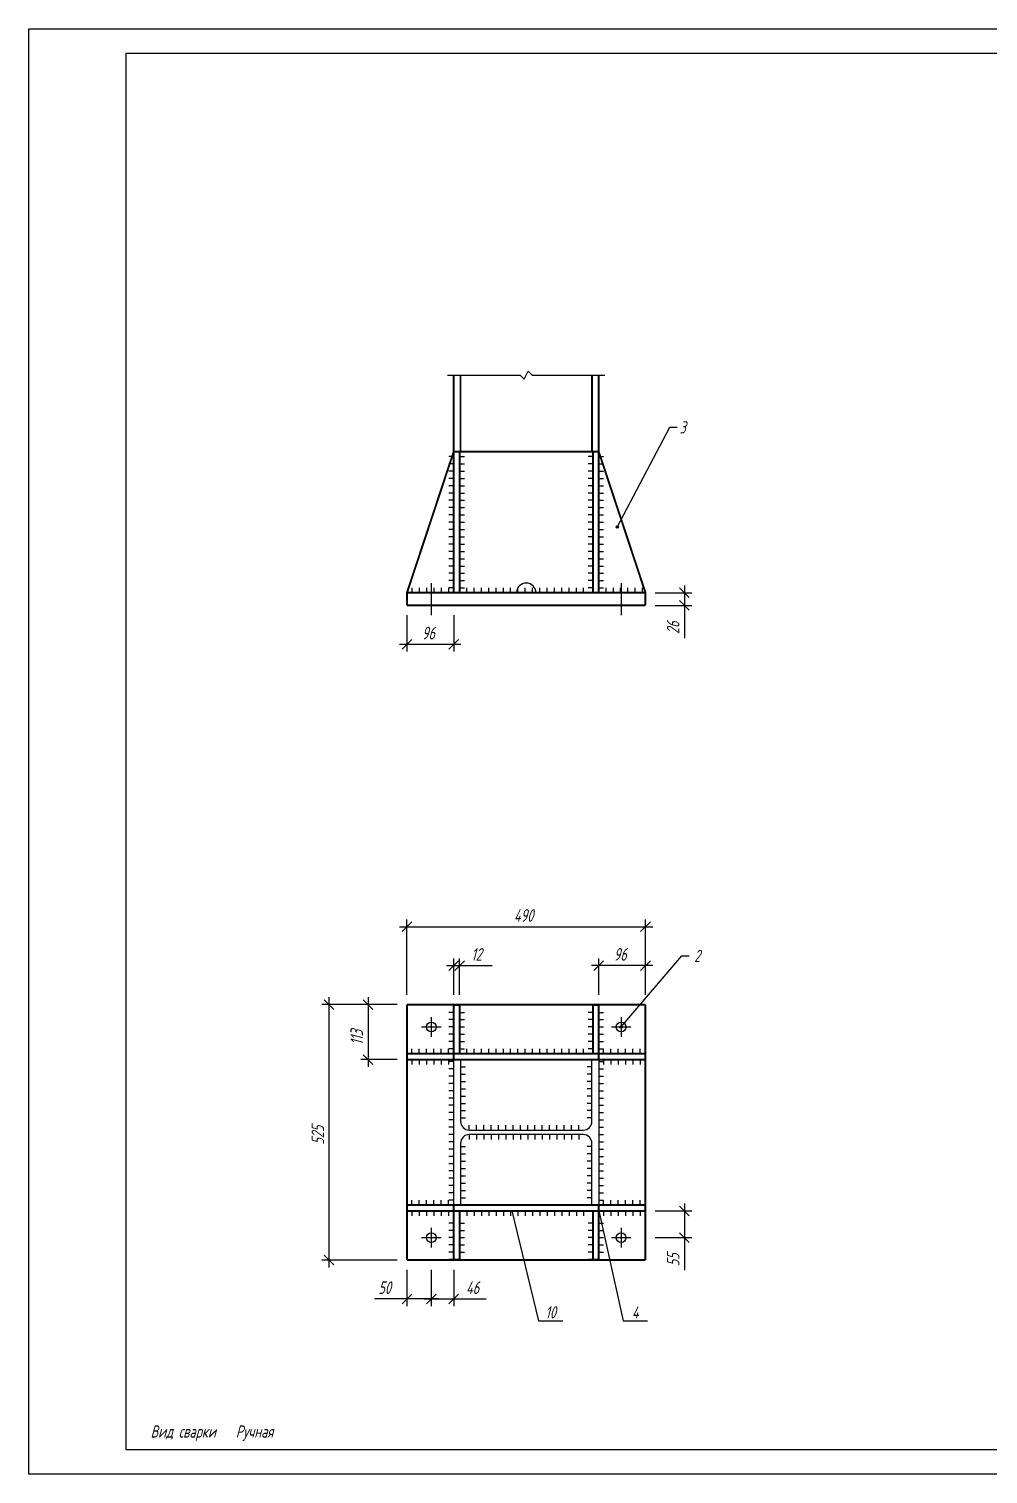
# Model space of a CAD drawing. Extents: x 0 to 420, y 0 to 297.
# Drawn here: x 0 to 197.1, y 0 to 297 of the extents above; entities that cross this region are included whole.
import ezdxf
from ezdxf.enums import TextEntityAlignment as Align

# ---------------------------------------------------------------- set-up
doc = ezdxf.new("R2010")
doc.units = 0
doc.header["$MEASUREMENT"] = 0
doc.layers.get('DEFPOINTS').update_dxf_attribs({"linetype": 'CONTINUOUS'})
for name, color, linetype in [('ВЫНОСКИ', 7, 'CONTINUOUS'), ('ПРОФИЛЬ', 7, 'CONTINUOUS'), ('РАЗМЕРЫ', 7, 'CONTINUOUS'), ('УЗЕЛ', 7, 'CONTINUOUS'), ('ШТАМП_РАМКА', 7, 'CONTINUOUS')]:
    doc.layers.add(name, color=color, linetype=linetype)
doc.styles.add('SCADOFFICE', font='RomanS', dxfattribs={"width": 0.7, "oblique": 15, "height": 2.5})
doc.dimstyles.new('SCADOFFICE_DIM', dxfattribs={"dimtxt": 2.5, "dimasz": 2, "dimexe": 1.5, "dimexo": 2, "dimgap": 1, "dimtad": 1, "dimdec": 4, "dimlfac": 10, "dimdsep": 46, "dimtxsty": 'SCADOFFICE', "dimblk": 'OBLIQUE', "dimsah": 1, "dimcen": 2.5, "dimdle": 1.5, "dimclrd": 256, "dimclre": 256, "dimclrt": 256, "dimadec": 0, "dimazin": 0, "dimtfac": 1, "dimtdec": 4, "dimtmove": 2, "dimatfit": 3, "dimldrblk": 'OBLIQUE', "dimfxl": 1, "dimtolj": 1, "dimarcsym": 0})

# ---------------------------------------------------------------- blocks, each defined once
blk = doc.blocks.new('*U18')
at = {"layer": 'ВЫНОСКИ'}
for points in [[(120.64, 194.52), (120.62, 194.67), (120.64, 194.72)], [(120.62, 194.57), (120.62, 194.62), (120.62, 194.67)], [(120.62, 194.57), (120.62, 194.67), (120.64, 194.52)], [(120.66, 194.48), (120.64, 194.72), (120.66, 194.76)], [(120.64, 194.52), (120.64, 194.72), (120.66, 194.48)], [(120.69, 194.44), (120.66, 194.76), (120.69, 194.8)], [(120.66, 194.48), (120.66, 194.76), (120.69, 194.44)], [(120.73, 194.41), (120.69, 194.8), (120.73, 194.83)], [(120.69, 194.44), (120.69, 194.8), (120.73, 194.41)], [(120.77, 194.39), (120.73, 194.83), (120.77, 194.85)], [(120.73, 194.41), (120.73, 194.83), (120.77, 194.39)], [(120.82, 194.37), (120.77, 194.85), (120.82, 194.87)], [(120.77, 194.39), (120.77, 194.85), (120.82, 194.37)], [(120.82, 194.37), (120.82, 194.87), (120.87, 194.37)], [(120.87, 194.37), (120.82, 194.87), (120.87, 194.87)]]:
    blk.add_solid(points, dxfattribs=at)
at = {"layer": 'ВЫНОСКИ', "extrusion": (0, 0, -1)}
for points in [[(-120.87, 194.37), (-120.87, 194.87), (-120.92, 194.37)], [(-120.92, 194.37), (-120.87, 194.87), (-120.92, 194.87)], [(-120.92, 194.37), (-120.92, 194.87), (-120.97, 194.39)], [(-120.97, 194.39), (-120.92, 194.87), (-120.97, 194.85)], [(-120.97, 194.39), (-120.97, 194.85), (-121.01, 194.41)], [(-121.01, 194.41), (-120.97, 194.85), (-121.01, 194.83)], [(-121.01, 194.41), (-121.01, 194.83), (-121.05, 194.44)], [(-121.05, 194.44), (-121.01, 194.83), (-121.05, 194.8)], [(-121.05, 194.44), (-121.05, 194.8), (-121.08, 194.48)], [(-121.08, 194.48), (-121.05, 194.8), (-121.08, 194.76)], [(-121.08, 194.48), (-121.08, 194.76), (-121.1, 194.52)], [(-121.1, 194.52), (-121.08, 194.76), (-121.1, 194.72)], [(-121.1, 194.52), (-121.1, 194.72), (-121.12, 194.57)], [(-121.12, 194.57), (-121.1, 194.72), (-121.12, 194.67)], [(-121.12, 194.57), (-121.12, 194.67), (-121.12, 194.62)]]:
    blk.add_solid(points, dxfattribs=at)
blk = doc.blocks.new('_OBLIQUE')
at = {"layer": 'РАЗМЕРЫ', "color": 0, "linetype": 'ByBlock'}
blk.add_line((-0.5, -0.5), (0.5, 0.5), dxfattribs=at)
blk = doc.blocks.new('*D1')
at = {"layer": 'DEFPOINTS', "color": 0}
for p in [(126.67, 181.12), (126.67, 178.52), (134.67, 178.52)]:
    blk.add_point(p, dxfattribs=at)
at = {"layer": 'РАЗМЕРЫ'}
for p, q in [((134.67, 182.62), (134.67, 177.02)), ((128.67, 181.12), (136.17, 181.12)), ((128.67, 178.52), (136.17, 178.52)), ((134.67, 181.12), (134.67, 171.82))]:
    blk.add_line(p, q, dxfattribs=at)
at = {"layer": 'РАЗМЕРЫ', "xscale": 2, "yscale": 2, "zscale": 2}
for p, rotation in [((134.67, 181.12), 90), ((134.67, 178.52), 270)]:
    blk.add_blockref('_OBLIQUE', p, dxfattribs=dict(at, rotation=rotation))
at = {"layer": 'РАЗМЕРЫ', "style": 'SCADOFFICE', "oblique": 15, "width": 0.676148}
blk.add_text('26', height=2.58819, rotation=90, dxfattribs=at).set_placement((133.6475, 172.647))
blk = doc.blocks.new('*D3')
at = {"layer": 'DEFPOINTS', "color": 0}
for p in [(77.67, 178.52), (87.27, 178.52), (77.67, 170.52)]:
    blk.add_point(p, dxfattribs=at)
at = {"layer": 'РАЗМЕРЫ'}
for p, q in [((77.67, 176.52), (77.67, 169.02)), ((87.27, 176.52), (87.27, 169.02)), ((88.77, 170.52), (76.17, 170.52))]:
    blk.add_line(p, q, dxfattribs=at)
at = {"layer": 'РАЗМЕРЫ', "xscale": 2, "yscale": 2, "zscale": 2}
for p in [(77.67, 170.52), (87.27, 170.52)]:
    blk.add_blockref('_OBLIQUE', p, dxfattribs=at)
at = {"layer": 'РАЗМЕРЫ', "style": 'SCADOFFICE', "oblique": 15, "width": 0.676148}
blk.add_text('96', height=2.5881905, dxfattribs=at).set_placement((80.743625, 171.5425))
blk = doc.blocks.new('*U22')
at = {"layer": 'ВЫНОСКИ'}
for points in [[(121.53, 91.68), (121.49, 92.07), (121.53, 92.1)], [(121.57, 91.66), (121.53, 92.1), (121.57, 92.12)], [(121.53, 91.68), (121.53, 92.1), (121.57, 91.66)], [(121.62, 91.64), (121.57, 92.12), (121.62, 92.14)], [(121.57, 91.66), (121.57, 92.12), (121.62, 91.64)], [(121.62, 91.64), (121.62, 92.14), (121.67, 91.64)], [(121.67, 91.64), (121.62, 92.14), (121.67, 92.14)], [(121.44, 91.79), (121.42, 91.94), (121.44, 91.99)], [(121.42, 91.84), (121.42, 91.89), (121.42, 91.94)], [(121.42, 91.84), (121.42, 91.94), (121.44, 91.79)], [(121.46, 91.75), (121.44, 91.99), (121.46, 92.03)], [(121.44, 91.79), (121.44, 91.99), (121.46, 91.75)], [(121.49, 91.71), (121.46, 92.03), (121.49, 92.07)], [(121.46, 91.75), (121.46, 92.03), (121.49, 91.71)], [(121.49, 91.71), (121.49, 92.07), (121.53, 91.68)]]:
    blk.add_solid(points, dxfattribs=at)
at = {"layer": 'ВЫНОСКИ', "extrusion": (0, 0, -1)}
for points in [[(-121.67, 91.64), (-121.67, 92.14), (-121.72, 91.64)], [(-121.72, 91.64), (-121.67, 92.14), (-121.72, 92.14)], [(-121.72, 91.64), (-121.72, 92.14), (-121.77, 91.66)], [(-121.77, 91.66), (-121.72, 92.14), (-121.77, 92.12)], [(-121.77, 91.66), (-121.77, 92.12), (-121.81, 91.68)], [(-121.81, 91.68), (-121.77, 92.12), (-121.81, 92.1)], [(-121.81, 91.68), (-121.81, 92.1), (-121.85, 91.71)], [(-121.85, 91.71), (-121.81, 92.1), (-121.85, 92.07)], [(-121.85, 91.71), (-121.85, 92.07), (-121.88, 91.75)], [(-121.88, 91.75), (-121.85, 92.07), (-121.88, 92.03)], [(-121.88, 91.75), (-121.88, 92.03), (-121.9, 91.79)], [(-121.9, 91.79), (-121.88, 92.03), (-121.9, 91.99)], [(-121.9, 91.79), (-121.9, 91.99), (-121.92, 91.84)], [(-121.92, 91.84), (-121.9, 91.99), (-121.92, 91.94)], [(-121.92, 91.84), (-121.92, 91.94), (-121.92, 91.89)]]:
    blk.add_solid(points, dxfattribs=at)
blk = doc.blocks.new('*D6')
at = {"layer": 'DEFPOINTS', "color": 0}
for p in [(82.67, 43.99), (87.27, 43.99), (87.27, 35.99)]:
    blk.add_point(p, dxfattribs=at)
at = {"layer": 'РАЗМЕРЫ'}
for p, q in [((82.67, 41.99), (82.67, 34.49)), ((87.27, 41.99), (87.27, 34.49)), ((81.17, 35.99), (88.77, 35.99)), ((87.27, 35.99), (93.97, 35.99))]:
    blk.add_line(p, q, dxfattribs=at)
at = {"layer": 'РАЗМЕРЫ', "xscale": 2, "yscale": 2, "zscale": 2, "rotation": 180}
blk.add_blockref('_OBLIQUE', (82.67, 35.99), dxfattribs=at)
at = {"layer": 'РАЗМЕРЫ', "xscale": 2, "yscale": 2, "zscale": 2}
blk.add_blockref('_OBLIQUE', (87.27, 35.99), dxfattribs=at)
at = {"layer": 'РАЗМЕРЫ', "style": 'SCADOFFICE', "oblique": 15, "width": 0.676148}
blk.add_text('46', height=2.58819, dxfattribs=at).set_placement((89.7935, 37.0125))
blk = doc.blocks.new('*D7')
at = {"layer": 'DEFPOINTS', "color": 0}
for p in [(77.67, 43.99), (82.67, 43.99), (77.67, 35.99)]:
    blk.add_point(p, dxfattribs=at)
at = {"layer": 'РАЗМЕРЫ'}
for p, q in [((77.67, 41.99), (77.67, 34.49)), ((82.67, 41.99), (82.67, 34.49)), ((82.67, 35.99), (70.97, 35.99)), ((84.17, 35.99), (76.17, 35.99))]:
    blk.add_line(p, q, dxfattribs=at)
at = {"layer": 'РАЗМЕРЫ', "xscale": 2, "yscale": 2, "zscale": 2}
for p in [(77.67, 35.99), (82.67, 35.99)]:
    blk.add_blockref('_OBLIQUE', p, dxfattribs=at)
at = {"layer": 'РАЗМЕРЫ', "style": 'SCADOFFICE', "oblique": 15, "width": 0.676148}
blk.add_text('50', height=2.58819, dxfattribs=at).set_placement((71.783, 37.0125))
blk = doc.blocks.new('*D8')
at = {"layer": 'DEFPOINTS', "color": 0}
for p in [(126.67, 112.49), (77.67, 96.49), (126.67, 96.49)]:
    blk.add_point(p, dxfattribs=at)
at = {"layer": 'РАЗМЕРЫ'}
for p, q in [((77.67, 98.49), (77.67, 113.99)), ((126.67, 98.49), (126.67, 113.99)), ((76.17, 112.49), (128.17, 112.49))]:
    blk.add_line(p, q, dxfattribs=at)
at = {"layer": 'РАЗМЕРЫ', "xscale": 2, "yscale": 2, "zscale": 2, "rotation": 180}
blk.add_blockref('_OBLIQUE', (77.67, 112.49), dxfattribs=at)
at = {"layer": 'РАЗМЕРЫ', "xscale": 2, "yscale": 2, "zscale": 2}
blk.add_blockref('_OBLIQUE', (126.67, 112.49), dxfattribs=at)
at = {"layer": 'РАЗМЕРЫ', "style": 'SCADOFFICE', "oblique": 15, "width": 0.676148}
blk.add_text('490', height=2.5881905, dxfattribs=at).set_placement((99.650875, 113.5125))
blk = doc.blocks.new('*D9')
at = {"layer": 'DEFPOINTS', "color": 0}
for p in [(61.67, 96.49), (77.67, 96.49), (77.67, 43.99)]:
    blk.add_point(p, dxfattribs=at)
at = {"layer": 'РАЗМЕРЫ'}
for p, q in [((75.67, 96.49), (60.17, 96.49)), ((61.67, 42.49), (61.67, 97.99)), ((75.67, 43.99), (60.17, 43.99))]:
    blk.add_line(p, q, dxfattribs=at)
at = {"layer": 'РАЗМЕРЫ', "xscale": 2, "yscale": 2, "zscale": 2}
for p, rotation in [((61.67, 96.49), 90), ((61.67, 43.99), 270)]:
    blk.add_blockref('_OBLIQUE', p, dxfattribs=dict(at, rotation=rotation))
at = {"layer": 'РАЗМЕРЫ', "style": 'SCADOFFICE', "oblique": 15, "width": 0.676148}
blk.add_text('525', height=2.5881905, rotation=90, dxfattribs=at).set_placement((60.6475, 67.710375))
blk = doc.blocks.new('*D10')
at = {"layer": 'DEFPOINTS', "color": 0}
for p in [(88.47, 104.49), (87.27, 96.49), (88.47, 96.49)]:
    blk.add_point(p, dxfattribs=at)
at = {"layer": 'РАЗМЕРЫ'}
for p, q in [((85.77, 104.49), (89.97, 104.49)), ((87.27, 98.49), (87.27, 105.99)), ((88.47, 98.49), (88.47, 105.99)), ((88.47, 104.49), (95.17, 104.49))]:
    blk.add_line(p, q, dxfattribs=at)
at = {"layer": 'РАЗМЕРЫ', "xscale": 2, "yscale": 2, "zscale": 2, "rotation": 180}
blk.add_blockref('_OBLIQUE', (87.27, 104.49), dxfattribs=at)
at = {"layer": 'РАЗМЕРЫ', "xscale": 2, "yscale": 2, "zscale": 2}
blk.add_blockref('_OBLIQUE', (88.47, 104.49), dxfattribs=at)
at = {"layer": 'РАЗМЕРЫ', "style": 'SCADOFFICE', "oblique": 15, "width": 0.676148}
blk.add_text('12', height=2.58819, dxfattribs=at).set_placement((90.86575, 105.5125))
blk = doc.blocks.new('*D11')
at = {"layer": 'DEFPOINTS', "color": 0}
for p in [(117.07, 104.49), (117.07, 96.49), (126.67, 96.49)]:
    blk.add_point(p, dxfattribs=at)
at = {"layer": 'РАЗМЕРЫ'}
for p, q in [((128.17, 104.49), (115.57, 104.49)), ((117.07, 98.49), (117.07, 105.99)), ((126.67, 98.49), (126.67, 105.99))]:
    blk.add_line(p, q, dxfattribs=at)
at = {"layer": 'РАЗМЕРЫ', "xscale": 2, "yscale": 2, "zscale": 2}
for p in [(117.07, 104.49), (126.67, 104.49)]:
    blk.add_blockref('_OBLIQUE', p, dxfattribs=at)
at = {"layer": 'РАЗМЕРЫ', "style": 'SCADOFFICE', "oblique": 15, "width": 0.676148}
blk.add_text('96', height=2.5881905, dxfattribs=at).set_placement((120.143625, 105.5125))
blk = doc.blocks.new('*D12')
at = {"layer": 'DEFPOINTS', "color": 0}
for p in [(77.67, 96.49), (69.67, 85.19), (77.67, 85.19)]:
    blk.add_point(p, dxfattribs=at)
at = {"layer": 'РАЗМЕРЫ'}
for p, q in [((75.67, 96.49), (68.17, 96.49)), ((69.67, 97.99), (69.67, 83.69)), ((75.67, 85.19), (68.17, 85.19))]:
    blk.add_line(p, q, dxfattribs=at)
at = {"layer": 'РАЗМЕРЫ', "xscale": 2, "yscale": 2, "zscale": 2}
for p, rotation in [((69.67, 96.49), 90), ((69.67, 85.19), 270)]:
    blk.add_blockref('_OBLIQUE', p, dxfattribs=dict(at, rotation=rotation))
at = {"layer": 'РАЗМЕРЫ', "style": 'SCADOFFICE', "oblique": 15, "width": 0.676148}
blk.add_text('113', height=2.58819, rotation=90, dxfattribs=at).set_placement((68.6475, 88.1835))
blk = doc.blocks.new('*D13')
at = {"layer": 'DEFPOINTS', "color": 0}
for p in [(126.67, 54.09), (126.67, 48.59), (134.67, 48.59)]:
    blk.add_point(p, dxfattribs=at)
at = {"layer": 'РАЗМЕРЫ'}
for p, q in [((128.67, 54.09), (136.17, 54.09)), ((134.67, 55.59), (134.67, 47.09)), ((134.67, 54.09), (134.67, 41.89)), ((128.67, 48.59), (136.17, 48.59))]:
    blk.add_line(p, q, dxfattribs=at)
at = {"layer": 'РАЗМЕРЫ', "xscale": 2, "yscale": 2, "zscale": 2}
for p, rotation in [((134.67, 54.09), 90), ((134.67, 48.59), 270)]:
    blk.add_blockref('_OBLIQUE', p, dxfattribs=dict(at, rotation=rotation))
at = {"layer": 'РАЗМЕРЫ', "style": 'SCADOFFICE', "oblique": 15, "width": 0.676148}
blk.add_text('55', height=2.58819, rotation=90, dxfattribs=at).set_placement((133.6475, 42.703))

msp = doc.modelspace()

# ---------------------------------------------------------------- linework, layer by layer
at = {"layer": 'ВЫНОСКИ', "linetype": 'Continuous'}
for p, q in [((120.87, 194.62), (131.67, 215.12)), ((131.67, 215.12), (133.17, 215.12)), ((87.27, 209.12), (86.27, 209.12)), ((88.47, 209.12), (89.47, 209.12)), ((115.87, 209.12), (114.87, 209.12)), ((117.07, 209.12), (118.07, 209.12)), ((87.27, 207.62), (86.27, 207.62)), ((87.27, 206.12), (86.27, 206.12)), ((88.47, 207.62), (89.47, 207.62)), ((88.47, 206.12), (89.47, 206.12)), ((115.87, 207.62), (114.87, 207.62)), ((115.87, 206.12), (114.87, 206.12)), ((117.07, 207.62), (118.07, 207.62)), ((117.07, 206.12), (118.07, 206.12)), ((87.27, 204.62), (86.27, 204.62)), ((87.27, 203.12), (86.27, 203.12)), ((88.47, 204.62), (89.47, 204.62)), ((88.47, 203.12), (89.47, 203.12)), ((115.87, 204.62), (114.87, 204.62)), ((115.87, 203.12), (114.87, 203.12)), ((117.07, 204.62), (118.07, 204.62)), ((117.07, 203.12), (118.07, 203.12)), ((87.27, 201.62), (86.27, 201.62)), ((87.27, 200.12), (86.27, 200.12)), ((88.47, 201.62), (89.47, 201.62)), ((88.47, 200.12), (89.47, 200.12)), ((115.87, 201.62), (114.87, 201.62)), ((115.87, 200.12), (114.87, 200.12)), ((117.07, 201.62), (118.07, 201.62)), ((117.07, 200.12), (118.07, 200.12)), ((87.27, 198.62), (86.27, 198.62)), ((87.27, 197.12), (86.27, 197.12)), ((88.47, 198.62), (89.47, 198.62)), ((88.47, 197.12), (89.47, 197.12)), ((115.87, 198.62), (114.87, 198.62)), ((115.87, 197.12), (114.87, 197.12)), ((117.07, 198.62), (118.07, 198.62)), ((117.07, 197.12), (118.07, 197.12)), ((87.27, 195.62), (86.27, 195.62)), ((87.27, 194.12), (86.27, 194.12)), ((88.47, 195.62), (89.47, 195.62)), ((88.47, 194.12), (89.47, 194.12)), ((115.87, 195.62), (114.87, 195.62)), ((115.87, 194.12), (114.87, 194.12)), ((117.07, 195.62), (118.07, 195.62)), ((117.07, 194.12), (118.07, 194.12)), ((87.27, 192.62), (86.27, 192.62)), ((87.27, 191.12), (86.27, 191.12)), ((88.47, 192.62), (89.47, 192.62)), ((88.47, 191.12), (89.47, 191.12)), ((115.87, 192.62), (114.87, 192.62)), ((115.87, 191.12), (114.87, 191.12)), ((117.07, 192.62), (118.07, 192.62)), ((117.07, 191.12), (118.07, 191.12)), ((87.27, 189.62), (86.27, 189.62)), ((87.27, 188.12), (86.27, 188.12)), ((88.47, 189.62), (89.47, 189.62)), ((88.47, 188.12), (89.47, 188.12)), ((115.87, 189.62), (114.87, 189.62)), ((115.87, 188.12), (114.87, 188.12)), ((117.07, 189.62), (118.07, 189.62)), ((117.07, 188.12), (118.07, 188.12)), ((87.27, 186.62), (86.27, 186.62)), ((87.27, 185.12), (86.27, 185.12)), ((88.47, 186.62), (89.47, 186.62)), ((88.47, 185.12), (89.47, 185.12)), ((115.87, 186.62), (114.87, 186.62)), ((115.87, 185.12), (114.87, 185.12)), ((117.07, 186.62), (118.07, 186.62)), ((117.07, 185.12), (118.07, 185.12)), ((78.77, 181.12), (78.77, 182.12)), ((80.27, 181.12), (80.27, 182.12)), ((81.77, 181.12), (81.77, 182.12)), ((82.67, 183.12), (82.67, 176.52)), ((83.27, 181.12), (83.27, 182.12)), ((84.77, 181.12), (84.77, 182.12)), ((87.27, 183.62), (86.27, 183.62)), ((86.27, 181.12), (86.27, 182.12)), ((87.27, 182.12), (86.27, 182.12)), ((88.47, 183.62), (89.47, 183.62)), ((88.47, 182.12), (89.47, 182.12)), ((89.97, 181.12), (89.97, 182.12)), ((91.47, 181.12), (91.47, 182.12)), ((92.97, 181.12), (92.97, 182.12)), ((94.47, 181.12), (94.47, 182.12)), ((95.97, 181.12), (95.97, 182.12)), ((97.47, 181.12), (97.47, 182.12)), ((98.97, 181.12), (98.97, 182.12)), ((100.47, 181.12), (100.47, 182.12)), ((101.97, 181.12), (101.97, 182.12)), ((103.47, 181.12), (103.47, 182.12)), ((104.97, 181.12), (104.97, 182.12)), ((106.47, 181.12), (106.47, 182.12)), ((107.97, 181.12), (107.97, 182.12)), ((109.47, 181.12), (109.47, 182.12)), ((110.97, 181.12), (110.97, 182.12)), ((112.47, 181.12), (112.47, 182.12)), ((113.97, 181.12), (113.97, 182.12)), ((115.87, 183.62), (114.87, 183.62)), ((115.87, 182.12), (114.87, 182.12)), ((117.07, 183.62), (118.07, 183.62)), ((117.07, 182.12), (118.07, 182.12)), ((118.57, 181.12), (118.57, 182.12)), ((120.07, 181.12), (120.07, 182.12)), ((121.57, 181.12), (121.57, 182.12)), ((121.67, 183.12), (121.67, 176.52)), ((123.07, 181.12), (123.07, 182.12)), ((124.57, 181.12), (124.57, 182.12)), ((126.07, 181.12), (126.07, 182.12)), ((121.67, 91.89), (134.17, 106.49)), ((134.17, 106.49), (135.67, 106.49)), ((82.67, 93.89), (82.67, 89.89)), ((80.67, 91.89), (84.67, 91.89))]:
    msp.add_line(p, q, dxfattribs=at)
for centre in [(120.87, 194.62), (121.67, 91.89)]:
    msp.add_circle(centre, 0.25, dxfattribs=at)
at = {"layer": 'ПРОФИЛЬ', "linetype": 'Continuous'}
for p, q in [((87.27, 55.29), (87.27, 85.19)), ((87.27, 85.19), (88.67, 85.19)), ((88.67, 85.19), (88.67, 72.49)), ((115.67, 72.49), (115.67, 85.19)), ((115.67, 85.19), (117.07, 85.19)), ((117.07, 85.19), (117.07, 55.29)), ((90.47, 70.69), (113.87, 70.69)), ((113.87, 69.79), (90.47, 69.79)), ((88.67, 67.99), (88.67, 55.29)), ((115.67, 55.29), (115.67, 67.99)), ((88.67, 55.29), (87.27, 55.29)), ((117.07, 55.29), (115.67, 55.29))]:
    msp.add_line(p, q, dxfattribs=at)
for centre in [(82.67, 91.89), (121.67, 91.89), (82.67, 48.59), (121.67, 48.59)]:
    msp.add_circle(centre, 1, dxfattribs=at)
for centre, radius, start, end in [((102.17, 181.12), 2, 0, 179.9), ((90.47, 72.49), 1.8, 180, 269.9), ((113.87, 72.49), 1.8, 270, 359.9), ((90.47, 67.99), 1.8, 90, 179.9), ((113.87, 67.99), 1.8, 0, 89.9)]:
    msp.add_arc(centre, radius, start, end, dxfattribs=at)
at = {"layer": 'УЗЕЛ', "linetype": 'Continuous'}
for p, q in [((86.02, 225.82), (100.92, 225.82)), ((100.92, 225.82), (101.753333, 224.986667)), ((101.753333, 224.986667), (102.586667, 226.653333)), ((102.586667, 226.653333), (103.42, 225.82)), ((103.42, 225.82), (118.32, 225.82)), ((87.27, 94.89), (86.27, 94.89)), ((87.27, 93.39), (86.27, 93.39)), ((88.47, 94.89), (89.47, 94.89)), ((88.47, 93.39), (89.47, 93.39)), ((115.87, 94.89), (114.87, 94.89)), ((115.87, 93.39), (114.87, 93.39)), ((117.07, 94.89), (118.07, 94.89)), ((117.07, 93.39), (118.07, 93.39)), ((121.67, 93.89), (121.67, 89.89)), ((87.27, 91.89), (86.27, 91.89)), ((87.27, 90.39), (86.27, 90.39)), ((88.47, 91.89), (89.47, 91.89)), ((88.47, 90.39), (89.47, 90.39)), ((115.87, 91.89), (114.87, 91.89)), ((115.87, 90.39), (114.87, 90.39)), ((117.07, 91.89), (118.07, 91.89)), ((117.07, 90.39), (118.07, 90.39)), ((119.67, 91.89), (123.67, 91.89)), ((78.67, 86.39), (78.67, 87.39)), ((80.17, 86.39), (80.17, 87.39)), ((81.67, 86.39), (81.67, 87.39)), ((83.17, 86.39), (83.17, 87.39)), ((84.67, 86.39), (84.67, 87.39)), ((86.17, 86.39), (86.17, 87.39)), ((87.27, 88.89), (86.27, 88.89)), ((87.27, 87.39), (86.27, 87.39)), ((88.47, 88.89), (89.47, 88.89)), ((88.47, 87.39), (89.47, 87.39)), ((89.97, 86.39), (89.97, 87.39)), ((91.47, 86.39), (91.47, 87.39)), ((92.97, 86.39), (92.97, 87.39)), ((94.47, 86.39), (94.47, 87.39)), ((95.97, 86.39), (95.97, 87.39)), ((97.47, 86.39), (97.47, 87.39)), ((98.97, 86.39), (98.97, 87.39)), ((100.47, 86.39), (100.47, 87.39)), ((101.97, 86.39), (101.97, 87.39)), ((103.47, 86.39), (103.47, 87.39)), ((104.97, 86.39), (104.97, 87.39)), ((106.47, 86.39), (106.47, 87.39)), ((107.97, 86.39), (107.97, 87.39)), ((109.47, 86.39), (109.47, 87.39)), ((110.97, 86.39), (110.97, 87.39)), ((112.47, 86.39), (112.47, 87.39)), ((113.97, 86.39), (113.97, 87.39)), ((115.87, 88.89), (114.87, 88.89)), ((115.87, 87.39), (114.87, 87.39)), ((117.07, 88.89), (118.07, 88.89)), ((117.07, 87.39), (118.07, 87.39)), ((118.07, 86.39), (118.07, 87.39)), ((119.57, 86.39), (119.57, 87.39)), ((121.07, 86.39), (121.07, 87.39)), ((122.57, 86.39), (122.57, 87.39)), ((124.07, 86.39), (124.07, 87.39)), ((125.57, 86.39), (125.57, 87.39)), ((78.67, 85.19), (78.67, 84.19)), ((80.17, 85.19), (80.17, 84.19)), ((81.67, 85.19), (81.67, 84.19)), ((83.17, 85.19), (83.17, 84.19)), ((84.67, 85.19), (84.67, 84.19)), ((86.17, 85.19), (86.17, 84.19)), ((87.27, 84.79), (86.27, 84.79)), ((87.27, 83.29), (86.27, 83.29)), ((88.67, 85.19), (89.67, 85.19)), ((88.67, 85.19), (89.67, 85.19)), ((88.67, 83.69), (89.67, 83.69)), ((88.67, 83.69), (89.67, 83.69)), ((115.67, 85.19), (114.67, 85.19)), ((115.67, 85.19), (114.67, 85.19)), ((115.67, 83.69), (114.67, 83.69)), ((115.67, 83.69), (114.67, 83.69)), ((117.07, 84.79), (118.07, 84.79)), ((117.07, 83.29), (118.07, 83.29)), ((118.07, 85.19), (118.07, 84.19)), ((119.57, 85.19), (119.57, 84.19)), ((121.07, 85.19), (121.07, 84.19)), ((122.57, 85.19), (122.57, 84.19)), ((124.07, 85.19), (124.07, 84.19)), ((125.57, 85.19), (125.57, 84.19)), ((87.27, 81.79), (86.27, 81.79)), ((87.27, 80.29), (86.27, 80.29)), ((88.67, 82.19), (89.67, 82.19)), ((88.67, 82.19), (89.67, 82.19)), ((88.67, 80.69), (89.67, 80.69)), ((88.67, 80.69), (89.67, 80.69)), ((115.67, 82.19), (114.67, 82.19)), ((115.67, 82.19), (114.67, 82.19)), ((115.67, 80.69), (114.67, 80.69)), ((115.67, 80.69), (114.67, 80.69)), ((117.07, 81.79), (118.07, 81.79)), ((117.07, 80.29), (118.07, 80.29)), ((87.27, 78.79), (86.27, 78.79)), ((87.27, 77.29), (86.27, 77.29)), ((88.67, 79.19), (89.67, 79.19)), ((88.67, 79.19), (89.67, 79.19)), ((88.67, 77.69), (89.67, 77.69)), ((88.67, 77.69), (89.67, 77.69)), ((115.67, 79.19), (114.67, 79.19)), ((115.67, 79.19), (114.67, 79.19)), ((115.67, 77.69), (114.67, 77.69)), ((115.67, 77.69), (114.67, 77.69)), ((117.07, 78.79), (118.07, 78.79)), ((117.07, 77.29), (118.07, 77.29)), ((87.27, 75.79), (86.27, 75.79)), ((87.27, 74.29), (86.27, 74.29)), ((88.67, 76.19), (89.67, 76.19)), ((88.67, 76.19), (89.67, 76.19)), ((88.67, 74.69), (89.67, 74.69)), ((88.67, 74.69), (89.67, 74.69)), ((115.67, 76.19), (114.67, 76.19)), ((115.67, 76.19), (114.67, 76.19)), ((115.67, 74.69), (114.67, 74.69)), ((115.67, 74.69), (114.67, 74.69)), ((117.07, 75.79), (118.07, 75.79)), ((117.07, 74.29), (118.07, 74.29)), ((87.27, 72.79), (86.27, 72.79)), ((87.27, 71.29), (86.27, 71.29)), ((88.67, 73.19), (89.67, 73.19)), ((88.67, 73.19), (89.67, 73.19)), ((90.47, 70.69), (90.47, 71.69)), ((90.47, 70.69), (90.47, 71.69)), ((91.97, 70.69), (91.97, 71.69)), ((91.97, 70.69), (91.97, 71.69)), ((93.47, 70.69), (93.47, 71.69)), ((93.47, 70.69), (93.47, 71.69)), ((94.97, 70.69), (94.97, 71.69)), ((94.97, 70.69), (94.97, 71.69)), ((96.47, 70.69), (96.47, 71.69)), ((96.47, 70.69), (96.47, 71.69)), ((97.97, 70.69), (97.97, 71.69)), ((97.97, 70.69), (97.97, 71.69)), ((99.47, 70.69), (99.47, 71.69)), ((99.47, 70.69), (99.47, 71.69)), ((100.97, 70.69), (100.97, 71.69)), ((100.97, 70.69), (100.97, 71.69)), ((102.47, 70.69), (102.47, 71.69)), ((102.47, 70.69), (102.47, 71.69)), ((103.97, 70.69), (103.97, 71.69)), ((103.97, 70.69), (103.97, 71.69)), ((105.47, 70.69), (105.47, 71.69)), ((105.47, 70.69), (105.47, 71.69)), ((106.97, 70.69), (106.97, 71.69)), ((106.97, 70.69), (106.97, 71.69)), ((108.47, 70.69), (108.47, 71.69)), ((108.47, 70.69), (108.47, 71.69)), ((109.97, 70.69), (109.97, 71.69)), ((109.97, 70.69), (109.97, 71.69)), ((111.47, 70.69), (111.47, 71.69)), ((111.47, 70.69), (111.47, 71.69)), ((112.97, 70.69), (112.97, 71.69)), ((112.97, 70.69), (112.97, 71.69)), ((115.67, 73.19), (114.67, 73.19)), ((115.67, 73.19), (114.67, 73.19)), ((117.07, 72.79), (118.07, 72.79)), ((117.07, 71.29), (118.07, 71.29)), ((87.27, 69.79), (86.27, 69.79)), ((90.47, 69.79), (90.47, 68.79)), ((90.47, 69.79), (90.47, 68.79)), ((91.97, 69.79), (91.97, 68.79)), ((91.97, 69.79), (91.97, 68.79)), ((93.47, 69.79), (93.47, 68.79)), ((93.47, 69.79), (93.47, 68.79)), ((94.97, 69.79), (94.97, 68.79)), ((94.97, 69.79), (94.97, 68.79)), ((96.47, 69.79), (96.47, 68.79)), ((96.47, 69.79), (96.47, 68.79)), ((97.97, 69.79), (97.97, 68.79)), ((97.97, 69.79), (97.97, 68.79)), ((99.47, 69.79), (99.47, 68.79)), ((99.47, 69.79), (99.47, 68.79)), ((100.97, 69.79), (100.97, 68.79)), ((100.97, 69.79), (100.97, 68.79)), ((102.47, 69.79), (102.47, 68.79)), ((102.47, 69.79), (102.47, 68.79)), ((103.97, 69.79), (103.97, 68.79)), ((103.97, 69.79), (103.97, 68.79)), ((105.47, 69.79), (105.47, 68.79)), ((105.47, 69.79), (105.47, 68.79)), ((106.97, 69.79), (106.97, 68.79)), ((106.97, 69.79), (106.97, 68.79)), ((108.47, 69.79), (108.47, 68.79)), ((108.47, 69.79), (108.47, 68.79)), ((109.97, 69.79), (109.97, 68.79)), ((109.97, 69.79), (109.97, 68.79)), ((111.47, 69.79), (111.47, 68.79)), ((111.47, 69.79), (111.47, 68.79)), ((112.97, 69.79), (112.97, 68.79)), ((112.97, 69.79), (112.97, 68.79)), ((117.07, 69.79), (118.07, 69.79)), ((87.27, 68.29), (86.27, 68.29)), ((87.27, 66.79), (86.27, 66.79)), ((88.67, 67.29), (89.67, 67.29)), ((88.67, 67.29), (89.67, 67.29)), ((88.67, 65.79), (89.67, 65.79)), ((88.67, 65.79), (89.67, 65.79)), ((115.67, 67.29), (114.67, 67.29)), ((115.67, 67.29), (114.67, 67.29)), ((115.67, 65.79), (114.67, 65.79)), ((115.67, 65.79), (114.67, 65.79)), ((117.07, 68.29), (118.07, 68.29)), ((117.07, 66.79), (118.07, 66.79)), ((87.27, 65.29), (86.27, 65.29)), ((87.27, 63.79), (86.27, 63.79)), ((88.67, 64.29), (89.67, 64.29)), ((88.67, 64.29), (89.67, 64.29)), ((88.67, 62.79), (89.67, 62.79)), ((88.67, 62.79), (89.67, 62.79)), ((115.67, 64.29), (114.67, 64.29)), ((115.67, 64.29), (114.67, 64.29)), ((115.67, 62.79), (114.67, 62.79)), ((115.67, 62.79), (114.67, 62.79)), ((117.07, 65.29), (118.07, 65.29)), ((117.07, 63.79), (118.07, 63.79)), ((87.27, 62.29), (86.27, 62.29)), ((87.27, 60.79), (86.27, 60.79)), ((88.67, 61.29), (89.67, 61.29)), ((88.67, 61.29), (89.67, 61.29)), ((88.67, 59.79), (89.67, 59.79)), ((88.67, 59.79), (89.67, 59.79)), ((115.67, 61.29), (114.67, 61.29)), ((115.67, 61.29), (114.67, 61.29)), ((115.67, 59.79), (114.67, 59.79)), ((115.67, 59.79), (114.67, 59.79)), ((117.07, 62.29), (118.07, 62.29)), ((117.07, 60.79), (118.07, 60.79)), ((87.27, 59.29), (86.27, 59.29)), ((87.27, 57.79), (86.27, 57.79)), ((88.67, 58.29), (89.67, 58.29)), ((88.67, 58.29), (89.67, 58.29)), ((88.67, 56.79), (89.67, 56.79)), ((88.67, 56.79), (89.67, 56.79)), ((115.67, 58.29), (114.67, 58.29)), ((115.67, 58.29), (114.67, 58.29)), ((115.67, 56.79), (114.67, 56.79)), ((115.67, 56.79), (114.67, 56.79)), ((117.07, 59.29), (118.07, 59.29)), ((117.07, 57.79), (118.07, 57.79)), ((78.67, 55.29), (78.67, 56.29)), ((78.67, 54.09), (78.67, 53.09)), ((80.17, 55.29), (80.17, 56.29)), ((80.17, 54.09), (80.17, 53.09)), ((81.67, 55.29), (81.67, 56.29)), ((81.67, 54.09), (81.67, 53.09)), ((83.17, 55.29), (83.17, 56.29)), ((83.17, 54.09), (83.17, 53.09)), ((84.67, 55.29), (84.67, 56.29)), ((84.67, 54.09), (84.67, 53.09)), ((86.17, 55.29), (86.17, 56.29)), ((86.17, 54.09), (86.17, 53.09)), ((87.27, 56.29), (86.27, 56.29)), ((88.67, 55.29), (89.67, 55.29)), ((88.67, 55.29), (89.67, 55.29)), ((89.97, 54.09), (89.97, 53.09)), ((91.47, 54.09), (91.47, 53.09)), ((92.97, 54.09), (92.97, 53.09)), ((94.47, 54.09), (94.47, 53.09)), ((95.97, 54.09), (95.97, 53.09)), ((97.47, 54.09), (97.47, 53.09)), ((98.97, 54.09), (98.97, 53.09)), ((99.19, 54.09), (104.67, 31.49)), ((100.47, 54.09), (100.47, 53.09)), ((101.97, 54.09), (101.97, 53.09)), ((103.47, 54.09), (103.47, 53.09)), ((104.97, 54.09), (104.97, 53.09)), ((106.47, 54.09), (106.47, 53.09)), ((107.97, 54.09), (107.97, 53.09)), ((109.47, 54.09), (109.47, 53.09)), ((110.97, 54.09), (110.97, 53.09)), ((112.47, 54.09), (112.47, 53.09)), ((113.97, 54.09), (113.97, 53.09)), ((115.67, 55.29), (114.67, 55.29)), ((115.67, 55.29), (114.67, 55.29)), ((117.07, 56.29), (118.07, 56.29)), ((117.07, 54.09), (122.07, 31.49)), ((118.07, 55.29), (118.07, 56.29)), ((118.07, 54.09), (118.07, 53.09)), ((119.57, 55.29), (119.57, 56.29)), ((119.57, 54.09), (119.57, 53.09)), ((121.07, 55.29), (121.07, 56.29)), ((121.07, 54.09), (121.07, 53.09)), ((122.57, 55.29), (122.57, 56.29)), ((122.57, 54.09), (122.57, 53.09)), ((124.07, 55.29), (124.07, 56.29)), ((124.07, 54.09), (124.07, 53.09)), ((125.57, 55.29), (125.57, 56.29)), ((125.57, 54.09), (125.57, 53.09)), ((82.67, 50.59), (82.67, 46.59)), ((87.27, 51.59), (86.27, 51.59)), ((88.47, 51.59), (89.47, 51.59)), ((115.87, 51.59), (114.87, 51.59)), ((117.07, 51.59), (118.07, 51.59)), ((121.67, 50.59), (121.67, 46.59)), ((80.67, 48.59), (84.67, 48.59)), ((87.27, 50.09), (86.27, 50.09)), ((87.27, 48.59), (86.27, 48.59)), ((88.47, 50.09), (89.47, 50.09)), ((88.47, 48.59), (89.47, 48.59)), ((115.87, 50.09), (114.87, 50.09)), ((115.87, 48.59), (114.87, 48.59)), ((117.07, 50.09), (118.07, 50.09)), ((117.07, 48.59), (118.07, 48.59)), ((119.67, 48.59), (123.67, 48.59)), ((87.27, 47.09), (86.27, 47.09)), ((87.27, 45.59), (86.27, 45.59)), ((88.47, 47.09), (89.47, 47.09)), ((88.47, 45.59), (89.47, 45.59)), ((115.87, 47.09), (114.87, 47.09)), ((115.87, 45.59), (114.87, 45.59)), ((117.07, 47.09), (118.07, 47.09)), ((117.07, 45.59), (118.07, 45.59)), ((87.27, 44.09), (86.27, 44.09)), ((88.47, 44.09), (89.47, 44.09)), ((115.87, 44.09), (114.87, 44.09)), ((117.07, 44.09), (118.07, 44.09)), ((104.67, 31.49), (109.67, 31.49)), ((122.07, 31.49), (127.07, 31.49))]:
    msp.add_line(p, q, dxfattribs=at)
at = {"layer": 'УЗЕЛ', "linetype": 'Continuous', "const_width": 0.4}
for points in [[(87.27, 210.12), (87.27, 225.82)], [(88.67, 210.12), (88.67, 225.82)], [(115.67, 210.12), (115.67, 225.82)], [(117.07, 210.12), (117.07, 225.82)], [(77.67, 181.12), (87.27, 210.12)], [(87.27, 210.12), (87.27, 181.12)], [(87.27, 210.12), (117.07, 210.12)], [(88.47, 210.12), (88.47, 181.12)], [(115.87, 210.12), (115.87, 181.12)], [(117.07, 210.12), (117.07, 181.12)], [(117.07, 210.12), (126.67, 181.12)], [(77.67, 181.12), (126.67, 181.12)], [(77.67, 178.52), (77.67, 181.12)], [(126.67, 181.12), (126.67, 178.52)], [(126.67, 178.52), (77.67, 178.52)], [(126.67, 96.49), (77.67, 96.49)], [(77.67, 96.49), (77.67, 43.99)], [(87.27, 96.39), (88.47, 96.39)], [(87.27, 86.39), (87.27, 96.39)], [(88.47, 96.39), (88.47, 86.39)], [(115.87, 96.39), (117.07, 96.39)], [(115.87, 86.39), (115.87, 96.39)], [(117.07, 96.39), (117.07, 86.39)], [(126.67, 43.99), (126.67, 96.49)], [(77.67, 86.39), (126.67, 86.39)], [(77.67, 85.19), (77.67, 86.39)], [(87.27, 86.39), (87.27, 85.19)], [(88.47, 86.39), (87.27, 86.39)], [(117.07, 86.39), (115.87, 86.39)], [(117.07, 86.39), (117.07, 85.19)], [(126.67, 86.39), (126.67, 85.19)], [(126.67, 85.19), (77.67, 85.19)], [(77.67, 55.29), (126.67, 55.29)], [(77.67, 54.09), (77.67, 55.29)], [(126.67, 54.09), (77.67, 54.09)], [(87.27, 55.29), (87.27, 54.09)], [(87.27, 54.09), (88.47, 54.09)], [(87.27, 44.09), (87.27, 54.09)], [(88.47, 54.09), (88.47, 44.09)], [(115.87, 54.09), (117.07, 54.09)], [(115.87, 44.09), (115.87, 54.09)], [(117.07, 55.29), (117.07, 54.09)], [(117.07, 54.09), (117.07, 44.09)], [(126.67, 55.29), (126.67, 54.09)], [(77.67, 43.99), (126.67, 43.99)], [(88.47, 44.09), (87.27, 44.09)], [(117.07, 44.09), (115.87, 44.09)]]:
    msp.add_lwpolyline(points, dxfattribs=at)
at = {"layer": 'ШТАМП_РАМКА', "linetype": 'Continuous'}
for p, q in [((0, 297), (420, 297)), ((0, 0), (0, 297)), ((20, 292), (415, 292)), ((20, 5), (20, 292)), ((415, 5), (20, 5)), ((420, 0), (0, 0))]:
    msp.add_line(p, q, dxfattribs=at)

# ---------------------------------------------------------------- block references
at = {"layer": 'ВЫНОСКИ'}
for name in ['*U18', '*U22']:
    msp.add_blockref(name, (0, 0), dxfattribs=at)

# ---------------------------------------------------------------- texts
at = {"layer": 'ВЫНОСКИ', "style": 'SCADOFFICE', "oblique": 15, "width": 0.7}
for s, p in [('3', (133.67, 213.87)), ('2', (136.67, 105.24))]:
    msp.add_text(s, height=2.5, dxfattribs=at).set_placement(p)
at = {"layer": 'УЗЕЛ', "style": 'SCADOFFICE', "oblique": 15, "width": 0.7}
for s, p in [('10', (107.17, 31.99)), ('4', (124.57, 31.99))]:
    msp.add_text(s, height=2.5, dxfattribs=at).set_placement(p, align=Align.CENTER)
at = {"layer": 'ШТАМП_РАМКА', "style": 'SCADOFFICE', "oblique": 15, "width": 0.7}
for s, p in [('Вид сварки', (25, 7.5)), ('Ручная', (42.5, 7.5))]:
    msp.add_text(s, height=2.5, dxfattribs=at).set_placement(p)

# ---------------------------------------------------------------- dimensions: what is measured, and where the dimension line sits
at = {"layer": 'РАЗМЕРЫ'}
for base, p1, p2, picture, middle in [((134.67, 178.52), (126.67, 181.12), (126.67, 178.52), '*D1', (134.67, 174.32)), ((134.67, 48.59), (126.67, 54.09), (126.67, 48.59), '*D13', (134.67, 44.39))]:
    dim = msp.add_linear_dim(base=base, p1=p1, p2=p2, angle=90, dimstyle='SCADOFFICE_DIM', dxfattribs=at)
    dim.commit()
    dim.dimension.update_dxf_attribs({"geometry": picture, "text_midpoint": middle, "dimtype": 160})
for base, p1, p2, picture, middle in [((77.67, 170.52), (87.27, 178.52), (77.67, 178.52), '*D3', (82.47, 170.52)), ((126.67, 112.49), (77.67, 96.49), (126.67, 96.49), '*D8', (102.17, 112.49)), ((117.07, 104.49), (126.67, 96.49), (117.07, 96.49), '*D11', (121.87, 104.49))]:
    dim = msp.add_linear_dim(base=base, p1=p1, p2=p2, dimstyle='SCADOFFICE_DIM', dxfattribs=at)
    dim.commit()
    dim.dimension.update_dxf_attribs({"geometry": picture, "text_midpoint": middle})
for base, p1, p2, picture, middle in [((88.47, 104.49), (87.27, 96.49), (88.47, 96.49), '*D10', (92.67, 104.49)), ((77.67, 35.99), (82.67, 43.99), (77.67, 43.99), '*D7', (73.47, 35.99)), ((87.27, 35.99), (82.67, 43.99), (87.27, 43.99), '*D6', (91.47, 35.99))]:
    dim = msp.add_linear_dim(base=base, p1=p1, p2=p2, dimstyle='SCADOFFICE_DIM', dxfattribs=at)
    dim.commit()
    dim.dimension.update_dxf_attribs({"geometry": picture, "text_midpoint": middle, "dimtype": 160})
for base, p1, p2, picture, middle in [((61.67, 96.49), (77.67, 43.99), (77.67, 96.49), '*D9', (61.67, 70.24)), ((69.67, 85.19), (77.67, 96.49), (77.67, 85.19), '*D12', (69.67, 90.84))]:
    dim = msp.add_linear_dim(base=base, p1=p1, p2=p2, angle=90, dimstyle='SCADOFFICE_DIM', dxfattribs=at)
    dim.commit()
    dim.dimension.update_dxf_attribs({"geometry": picture, "text_midpoint": middle})

doc.saveas('drawing.dxf')
